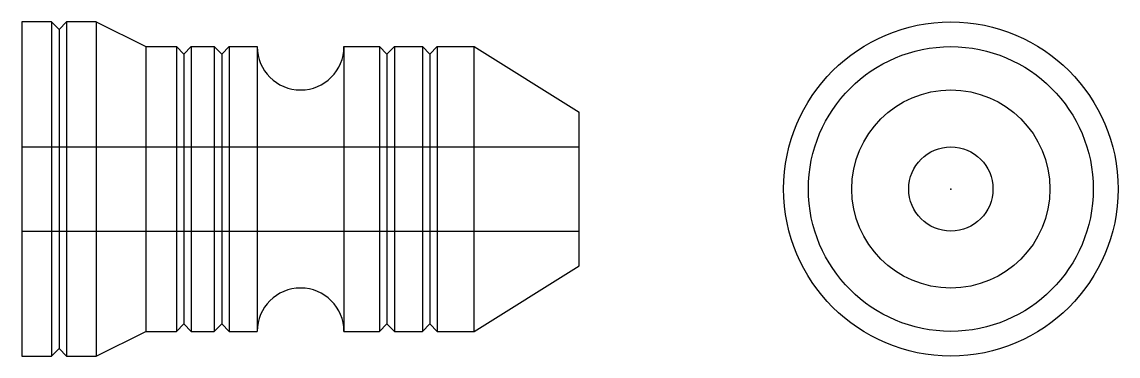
# Model space of a CAD drawing. Header units: inches. Extents: x 0 to 2.21, y 0 to 0.68.
import ezdxf

# ---------------------------------------------------------------- set-up
doc = ezdxf.new("R2010")
doc.units = ezdxf.units.IN
doc.header["$MEASUREMENT"] = 0
doc.layers.add('CAD', color=7, linetype='Continuous')

msp = doc.modelspace()

# ---------------------------------------------------------------- linework, layer by layer
at = {"layer": 'CAD'}
for p, q in [((0, 0.675), (0, 0)), ((0.06, 0.675), (0, 0.675)), ((0.06, 0.675), (0.06, 0)), ((0.06, 0.675), (0.075, 0.66)), ((0.09, 0.675), (0.075, 0.66)), ((0.15, 0.675), (0.09, 0.675)), ((0.09, 0.675), (0.09, 0)), ((0.15, 0.675), (0.15, 0)), ((0.15, 0.675), (0.25, 0.625)), ((0.075, 0.66), (0.075, 0.015)), ((0.25, 0.625), (0.25, 0.05)), ((0.25, 0.625), (0.3117, 0.625)), ((0.3117, 0.625), (0.3117, 0.05)), ((0.3117, 0.625), (0.3267, 0.61)), ((0.3267, 0.61), (0.3417, 0.625)), ((0.3417, 0.625), (0.3417, 0.05)), ((0.3417, 0.625), (0.3883, 0.625)), ((0.3883, 0.625), (0.3883, 0.05)), ((0.3883, 0.625), (0.4033, 0.61)), ((0.4033, 0.61), (0.4183, 0.625)), ((0.4183, 0.625), (0.4183, 0.05)), ((0.4183, 0.625), (0.475, 0.625)), ((0.475, 0.625), (0.475, 0.05)), ((0.65, 0.625), (0.65, 0.05)), ((0.65, 0.625), (0.7217, 0.625)), ((0.7217, 0.625), (0.7217, 0.05)), ((0.7217, 0.625), (0.7367, 0.61)), ((0.7367, 0.61), (0.7517, 0.625)), ((0.7517, 0.625), (0.7517, 0.05)), ((0.7517, 0.625), (0.8083, 0.625)), ((0.8083, 0.625), (0.8083, 0.05)), ((0.8083, 0.625), (0.8233, 0.61)), ((0.8383, 0.625), (0.8233, 0.61)), ((0.8383, 0.625), (0.8383, 0.05)), ((0.8383, 0.625), (0.9125, 0.625)), ((0.9125, 0.05), (0.9125, 0.625)), ((0.9125, 0.625), (1.125, 0.4925)), ((0.3267, 0.61), (0.3267, 0.065)), ((0.4033, 0.61), (0.4033, 0.065)), ((0.7367, 0.61), (0.7367, 0.065)), ((0.8233, 0.61), (0.8233, 0.065)), ((1.125, 0.1825), (1.125, 0.4925)), ((0, 0.4225), (1.125, 0.4225)), ((0, 0.2525), (1.125, 0.2525)), ((0.9125, 0.05), (1.125, 0.1825)), ((0.15, 0), (0.25, 0.05)), ((0.25, 0.05), (0.3117, 0.05)), ((0.3117, 0.05), (0.3267, 0.065)), ((0.3267, 0.065), (0.3417, 0.05)), ((0.3417, 0.05), (0.3883, 0.05)), ((0.3883, 0.05), (0.4033, 0.065)), ((0.4033, 0.065), (0.4183, 0.05)), ((0.4183, 0.05), (0.475, 0.05)), ((0.65, 0.05), (0.7217, 0.05)), ((0.7367, 0.065), (0.7217, 0.05)), ((0.7367, 0.065), (0.7517, 0.05)), ((0.7517, 0.05), (0.8083, 0.05)), ((0.8233, 0.065), (0.8083, 0.05)), ((0.8233, 0.065), (0.8383, 0.05)), ((0.8383, 0.05), (0.9125, 0.05)), ((0, 0), (0.06, 0)), ((0.06, 0), (0.075, 0.015)), ((0.09, 0), (0.075, 0.015)), ((0.09, 0), (0.15, 0))]:
    msp.add_line(p, q, dxfattribs=at)
for radius in [0.3375, 0.2875, 0.2, 0.085]:
    msp.add_circle((1.875, 0.3375), radius, dxfattribs=at)
for centre, start, end in [((0.5625, 0.625), 180, 0), ((0.5625, 0.05), 0, 180)]:
    msp.add_arc(centre, 0.0875, start, end, dxfattribs=at)
msp.add_point((1.875, 0.3375), dxfattribs=at)

doc.saveas('drawing.dxf')
